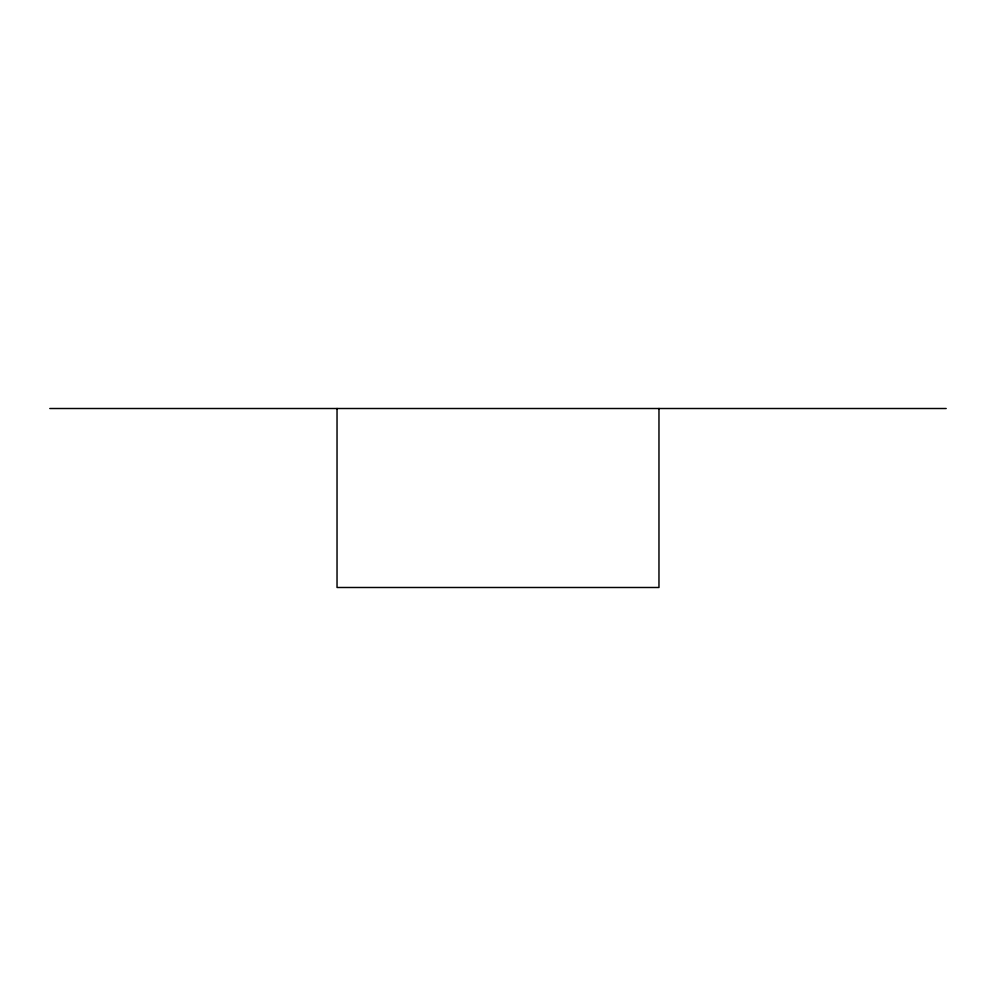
<?xml version="1.0" encoding="UTF-8"?>
<svg xmlns="http://www.w3.org/2000/svg" width="996" height="996" viewBox="0 0 996 996"><rect width="100%" height="100%" fill="white"/><g stroke="black" fill="none" stroke-linecap="round" stroke-linejoin="round"><path stroke-width="1.49" d="M49.8 408.509L946.2 408.509M658.966 408.509L658.966 587.491L337.034 587.491L337.034 408.509"/></g></svg>
